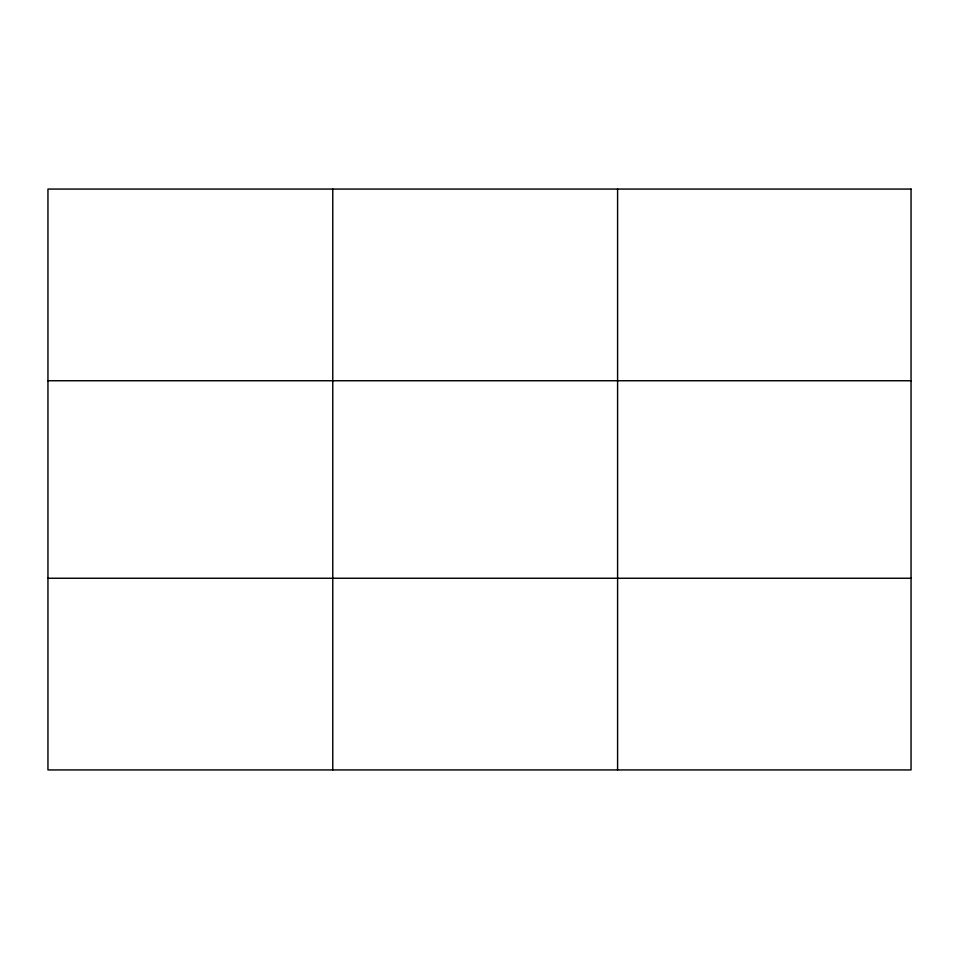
<?xml version="1.0" encoding="UTF-8"?>
<svg xmlns="http://www.w3.org/2000/svg" width="959" height="959" viewBox="0 0 959 959"><rect width="100%" height="100%" fill="white"/><g stroke="black" fill="none" stroke-linecap="round" stroke-linejoin="round"><path stroke-width="1.44" d="M332.773 189.067L332.773 769.933M617.596 189.067L617.596 769.933M47.95 380.747L911.05 380.747M47.95 578.253L911.05 578.253M911.05 189.067L911.05 769.933L47.95 769.933L47.95 189.067L911.05 189.067"/></g></svg>
